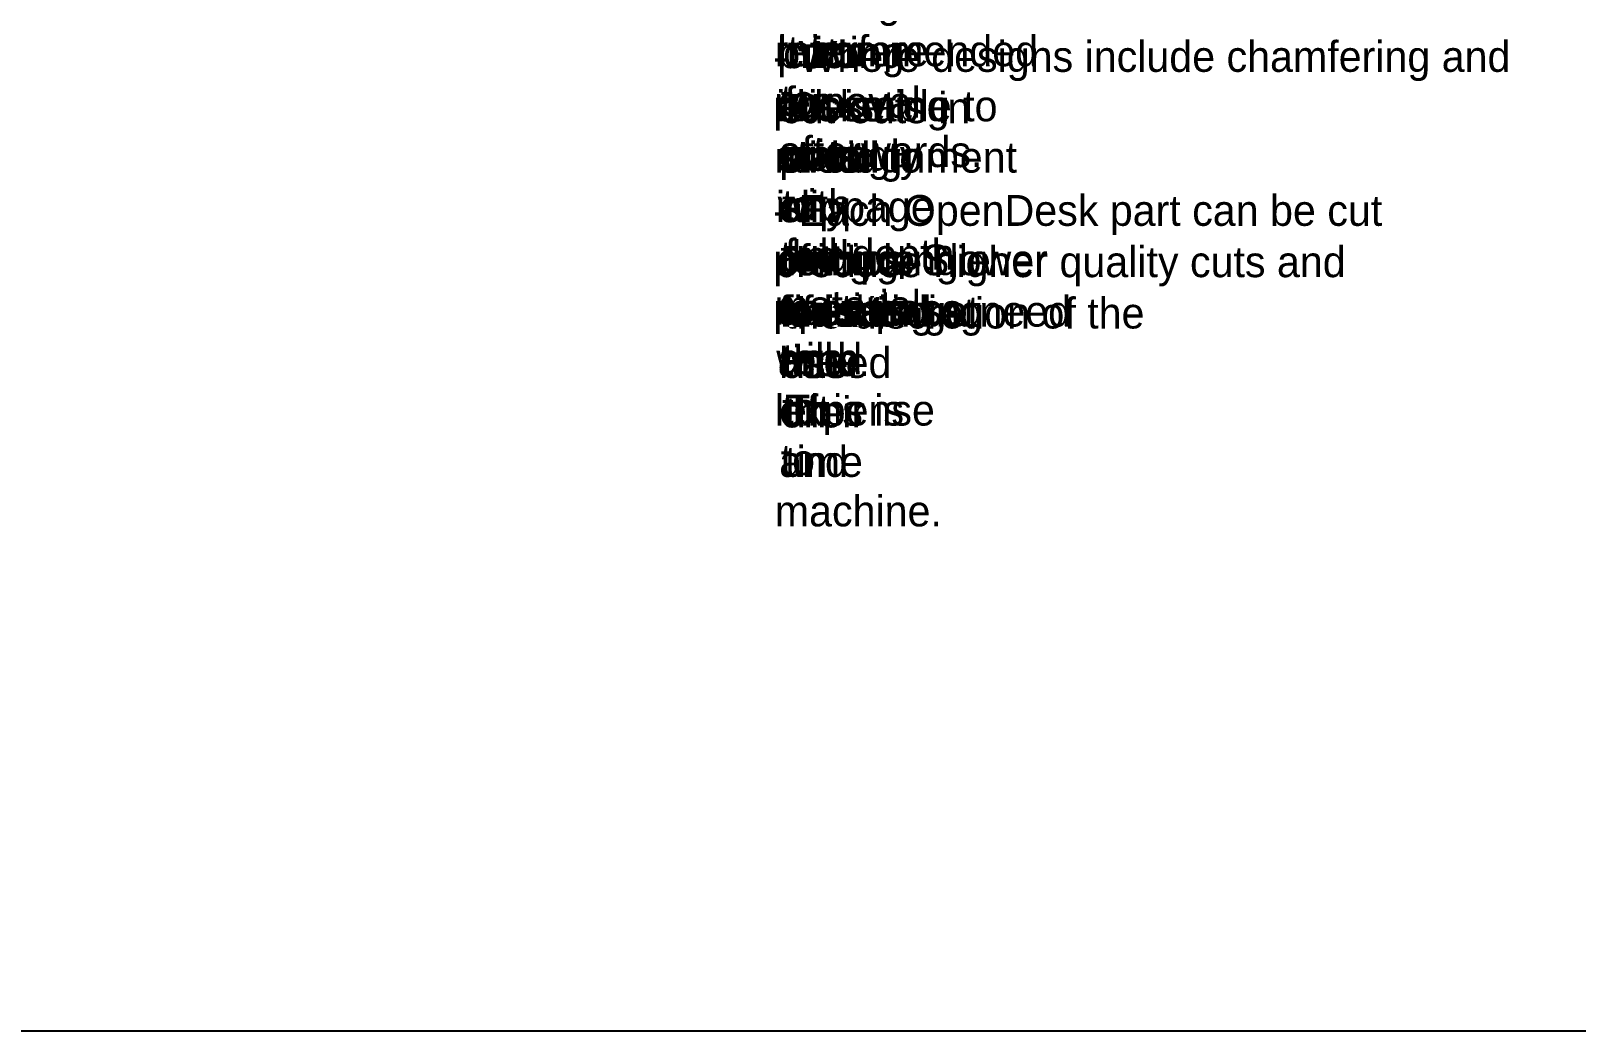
# Model space of a CAD drawing. Extents: x -300 to 5880, y -300 to 4158.
# Drawn here: x 1406 to 2259, y 0 to 552 of the extents above; entities that cross this region are included whole.
import ezdxf

# ---------------------------------------------------------------- set-up
doc = ezdxf.new("R2010")
doc.units = 0
doc.layers.get('0').update_dxf_attribs({"linetype": 'CONTINUOUS'})
doc.layers.add('00-NOPRINT_TEXT', color=7, linetype='CONTINUOUS')

# ---------------------------------------------------------------- blocks, each defined once
blk = doc.blocks.new('*X537')
at = {"layer": '00-NOPRINT_TEXT', "color": 7, "linetype": 'CONTINUOUS'}
for s, p in [('- Inside cuts may produce off-cut', (1815.72, 614.5)), ('pieces that', (1815.72, 587.19))]:
    blk.add_text(s, height=17, dxfattribs=at).set_placement(p)
blk = doc.blocks.new('*X538')
at = {"layer": '00-NOPRINT_TEXT', "color": 7, "linetype": 'CONTINUOUS'}
for s, p in [('can vibrate', (1817.34, 587.19)), ('out', (1817.34, 559.88))]:
    blk.add_text(s, height=17, dxfattribs=at).set_placement(p)
blk = doc.blocks.new('_X329')
at = {"layer": '00-NOPRINT_TEXT', "color": 7, "linetype": 'CONTINUOUS'}
for name in ['*X537', '*X538']:
    blk.add_blockref(name, (0, 0), dxfattribs=at)
blk = doc.blocks.new('*X539')
at = {"layer": '00-NOPRINT_TEXT', "color": 7, "linetype": 'CONTINUOUS'}
for s, p in [('of place', (1818.15, 587.19)), ('and', (1818.15, 559.88))]:
    blk.add_text(s, height=17, dxfattribs=at).set_placement(p)
blk = doc.blocks.new('_X330')
at = {"layer": '00-NOPRINT_TEXT', "color": 7, "linetype": 'CONTINUOUS'}
blk.add_blockref('*X539', (0, 0), dxfattribs=at)
blk.add_text('interfere', height=17, dxfattribs=at).set_placement((1818.15, 532.57))
blk = doc.blocks.new('_X156')
at = {"layer": '00-NOPRINT_TEXT', "color": 7, "linetype": 'CONTINUOUS'}
for name in ['_X329', '_X330']:
    blk.add_blockref(name, (0, 0), dxfattribs=at)
blk = doc.blocks.new('*X540')
at = {"layer": '00-NOPRINT_TEXT', "color": 7, "linetype": 'CONTINUOUS'}
for s, p in [('with', (1818.96, 587.19)), ('cutting.', (1818.96, 559.88))]:
    blk.add_text(s, height=17, dxfattribs=at).set_placement(p)
blk = doc.blocks.new('_X331')
at = {"layer": '00-NOPRINT_TEXT', "color": 7, "linetype": 'CONTINUOUS'}
blk.add_blockref('*X540', (0, 0), dxfattribs=at)
blk.add_text('It is', height=17, dxfattribs=at).set_placement((1817.34, 532.57))
blk = doc.blocks.new('_X332')
at = {"layer": '00-NOPRINT_TEXT', "color": 7, "linetype": 'CONTINUOUS'}
for s, p in [('recommended', (1816.53, 532.57)), ('to', (1819.76, 505.26))]:
    blk.add_text(s, height=17, dxfattribs=at).set_placement(p)
blk = doc.blocks.new('_X157')
at = {"layer": '00-NOPRINT_TEXT', "color": 7, "linetype": 'CONTINUOUS'}
for name in ['_X331', '_X332']:
    blk.add_blockref(name, (0, 0), dxfattribs=at)
blk = doc.blocks.new('_X42')
at = {"layer": '00-NOPRINT_TEXT', "color": 7, "linetype": 'CONTINUOUS'}
for name in ['_X156', '_X157']:
    blk.add_blockref(name, (0, 0), dxfattribs=at)
blk = doc.blocks.new('*X541')
at = {"layer": '00-NOPRINT_TEXT', "color": 7, "linetype": 'CONTINUOUS'}
for s, p in [('secure such pieces', (1819.5, 586.17)), ('to the', (1820.31, 558.86))]:
    blk.add_text(s, height=17, dxfattribs=at).set_placement(p)
blk = doc.blocks.new('*X542')
at = {"layer": '00-NOPRINT_TEXT', "color": 7, "linetype": 'CONTINUOUS'}
for s, p in [('bed', (1817.88, 558.86)), ('prior', (1817.88, 531.55))]:
    blk.add_text(s, height=17, dxfattribs=at).set_placement(p)
blk = doc.blocks.new('_X333')
at = {"layer": '00-NOPRINT_TEXT', "color": 7, "linetype": 'CONTINUOUS'}
for name in ['*X541', '*X542']:
    blk.add_blockref(name, (0, 0), dxfattribs=at)
blk = doc.blocks.new('*X543')
at = {"layer": '00-NOPRINT_TEXT', "color": 7, "linetype": 'CONTINUOUS'}
for s, p in [('to', (1821.93, 558.86)), ('cutting', (1821.12, 531.55))]:
    blk.add_text(s, height=17, dxfattribs=at).set_placement(p)
blk = doc.blocks.new('_X334')
at = {"layer": '00-NOPRINT_TEXT', "color": 7, "linetype": 'CONTINUOUS'}
blk.add_blockref('*X543', (0, 0), dxfattribs=at)
blk.add_text('for', height=17, dxfattribs=at).set_placement((1821.93, 504.24))
blk = doc.blocks.new('_X158')
at = {"layer": '00-NOPRINT_TEXT', "color": 7, "linetype": 'CONTINUOUS'}
for name in ['_X333', '_X334']:
    blk.add_blockref(name, (0, 0), dxfattribs=at)
blk = doc.blocks.new('_X159')
at = {"layer": '00-NOPRINT_TEXT', "color": 7, "linetype": 'CONTINUOUS'}
for s, p in [('removal', (1816.26, 504.24)), ('afterwards.', (1818.69, 476.93))]:
    blk.add_text(s, height=17, dxfattribs=at).set_placement(p)
blk = doc.blocks.new('_X43')
at = {"layer": '00-NOPRINT_TEXT', "color": 7, "linetype": 'CONTINUOUS'}
for name in ['_X158', '_X159']:
    blk.add_blockref(name, (0, 0), dxfattribs=at)
blk = doc.blocks.new('*X544')
at = {"layer": '00-NOPRINT_TEXT', "color": 7, "linetype": 'CONTINUOUS'}
for s, p in [('- Where designs include chamfering and', (1815.72, 529.5)), ('pocketing', (1815.72, 502.19))]:
    blk.add_text(s, height=17, dxfattribs=at).set_placement(p)
blk = doc.blocks.new('*X545')
at = {"layer": '00-NOPRINT_TEXT', "color": 7, "linetype": 'CONTINUOUS'}
for s, p in [('it is', (1817.34, 502.19)), ('strongly', (1817.34, 474.88))]:
    blk.add_text(s, height=17, dxfattribs=at).set_placement(p)
blk = doc.blocks.new('_X335')
at = {"layer": '00-NOPRINT_TEXT', "color": 7, "linetype": 'CONTINUOUS'}
for name in ['*X544', '*X545']:
    blk.add_blockref(name, (0, 0), dxfattribs=at)
blk = doc.blocks.new('*X546')
at = {"layer": '00-NOPRINT_TEXT', "color": 7, "linetype": 'CONTINUOUS'}
for s, p in [('advisable to', (1818.15, 502.19)), ('start', (1818.15, 474.88))]:
    blk.add_text(s, height=17, dxfattribs=at).set_placement(p)
blk = doc.blocks.new('_X336')
at = {"layer": '00-NOPRINT_TEXT', "color": 7, "linetype": 'CONTINUOUS'}
blk.add_blockref('*X546', (0, 0), dxfattribs=at)
blk.add_text('with', height=17, dxfattribs=at).set_placement((1818.15, 447.57))
blk = doc.blocks.new('_X160')
at = {"layer": '00-NOPRINT_TEXT', "color": 7, "linetype": 'CONTINUOUS'}
for name in ['_X335', '_X336']:
    blk.add_blockref(name, (0, 0), dxfattribs=at)
blk = doc.blocks.new('*X547')
at = {"layer": '00-NOPRINT_TEXT', "color": 7, "linetype": 'CONTINUOUS'}
for s, p in [('these', (1822.19, 502.19)), ('cuts', (1821.38, 474.88))]:
    blk.add_text(s, height=17, dxfattribs=at).set_placement(p)
blk = doc.blocks.new('*X548')
at = {"layer": '00-NOPRINT_TEXT', "color": 7, "linetype": 'CONTINUOUS'}
for s, p in [('prior', (1818.96, 474.88)), ('to', (1820.57, 447.57))]:
    blk.add_text(s, height=17, dxfattribs=at).set_placement(p)
blk = doc.blocks.new('_X337')
at = {"layer": '00-NOPRINT_TEXT', "color": 7, "linetype": 'CONTINUOUS'}
for name in ['*X547', '*X548']:
    blk.add_blockref(name, (0, 0), dxfattribs=at)
blk = doc.blocks.new('_X161')
at = {"layer": '00-NOPRINT_TEXT', "color": 7, "linetype": 'CONTINUOUS'}
blk.add_blockref('_X337', (0, 0), dxfattribs=at)
blk.add_text('full-depth', height=17, dxfattribs=at).set_placement((1822.19, 420.26))
blk = doc.blocks.new('_X44')
at = {"layer": '00-NOPRINT_TEXT', "color": 7, "linetype": 'CONTINUOUS'}
for name in ['_X160', '_X161']:
    blk.add_blockref(name, (0, 0), dxfattribs=at)
blk = doc.blocks.new('*X549')
at = {"layer": '00-NOPRINT_TEXT', "color": 7, "linetype": 'CONTINUOUS'}
for s, p in [('cut-outs in', (1819.57, 501.17)), ('order to', (1819.57, 473.86))]:
    blk.add_text(s, height=17, dxfattribs=at).set_placement(p)
blk = doc.blocks.new('*X550')
at = {"layer": '00-NOPRINT_TEXT', "color": 7, "linetype": 'CONTINUOUS'}
for s, p in [('avoid', (1819.57, 473.86)), ('any', (1819.57, 446.55))]:
    blk.add_text(s, height=17, dxfattribs=at).set_placement(p)
blk = doc.blocks.new('_X338')
at = {"layer": '00-NOPRINT_TEXT', "color": 7, "linetype": 'CONTINUOUS'}
for name in ['*X549', '*X550']:
    blk.add_blockref(name, (0, 0), dxfattribs=at)
blk = doc.blocks.new('_X339')
at = {"layer": '00-NOPRINT_TEXT', "color": 7, "linetype": 'CONTINUOUS'}
for s, p in [('slippage', (1819.57, 446.55)), ('and', (1819.57, 419.24))]:
    blk.add_text(s, height=17, dxfattribs=at).set_placement(p)
blk = doc.blocks.new('_X162')
at = {"layer": '00-NOPRINT_TEXT', "color": 7, "linetype": 'CONTINUOUS'}
for name in ['_X338', '_X339']:
    blk.add_blockref(name, (0, 0), dxfattribs=at)
blk = doc.blocks.new('*X551')
at = {"layer": '00-NOPRINT_TEXT', "color": 7, "linetype": 'CONTINUOUS'}
for s, p in [('misalignment', (1816.33, 473.86)), ('in', (1817.14, 446.55))]:
    blk.add_text(s, height=17, dxfattribs=at).set_placement(p)
blk = doc.blocks.new('_X340')
at = {"layer": '00-NOPRINT_TEXT', "color": 7, "linetype": 'CONTINUOUS'}
blk.add_blockref('*X551', (0, 0), dxfattribs=at)
blk.add_text('the', height=17, dxfattribs=at).set_placement((1819.57, 419.24))
blk = doc.blocks.new('_X163')
at = {"layer": '00-NOPRINT_TEXT', "color": 7, "linetype": 'CONTINUOUS'}
blk.add_blockref('_X340', (0, 0), dxfattribs=at)
blk.add_text('material.', height=17, dxfattribs=at).set_placement((1816.33, 391.93))
blk = doc.blocks.new('_X45')
at = {"layer": '00-NOPRINT_TEXT', "color": 7, "linetype": 'CONTINUOUS'}
for name in ['_X162', '_X163']:
    blk.add_blockref(name, (0, 0), dxfattribs=at)
blk = doc.blocks.new('*X552')
at = {"layer": '00-NOPRINT_TEXT', "color": 7, "linetype": 'CONTINUOUS'}
for s, p in [('- Each OpenDesk part can be cut', (1815.72, 444.5)), ('using single', (1815.72, 417.19))]:
    blk.add_text(s, height=17, dxfattribs=at).set_placement(p)
blk = doc.blocks.new('*X553')
at = {"layer": '00-NOPRINT_TEXT', "color": 7, "linetype": 'CONTINUOUS'}
for s, p in [('of', (1817.34, 417.19)), ('multi-pass', (1816.53, 389.88))]:
    blk.add_text(s, height=17, dxfattribs=at).set_placement(p)
blk = doc.blocks.new('_X341')
at = {"layer": '00-NOPRINT_TEXT', "color": 7, "linetype": 'CONTINUOUS'}
for name in ['*X552', '*X553']:
    blk.add_blockref(name, (0, 0), dxfattribs=at)
blk = doc.blocks.new('*X554')
at = {"layer": '00-NOPRINT_TEXT', "color": 7, "linetype": 'CONTINUOUS'}
for s, p in [('cutting. Slower', (1818.15, 417.19)), ('speeds', (1818.15, 389.88))]:
    blk.add_text(s, height=17, dxfattribs=at).set_placement(p)
blk = doc.blocks.new('_X342')
at = {"layer": '00-NOPRINT_TEXT', "color": 7, "linetype": 'CONTINUOUS'}
blk.add_blockref('*X554', (0, 0), dxfattribs=at)
blk.add_text('and', height=17, dxfattribs=at).set_placement((1818.15, 362.57))
blk = doc.blocks.new('_X164')
at = {"layer": '00-NOPRINT_TEXT', "color": 7, "linetype": 'CONTINUOUS'}
for name in ['_X341', '_X342']:
    blk.add_blockref(name, (0, 0), dxfattribs=at)
blk = doc.blocks.new('*X555')
at = {"layer": '00-NOPRINT_TEXT', "color": 7, "linetype": 'CONTINUOUS'}
for s, p in [('multiple', (1815.72, 417.19)), ('passes', (1815.72, 389.88))]:
    blk.add_text(s, height=17, dxfattribs=at).set_placement(p)
blk = doc.blocks.new('_X343')
at = {"layer": '00-NOPRINT_TEXT', "color": 7, "linetype": 'CONTINUOUS'}
blk.add_blockref('*X555', (0, 0), dxfattribs=at)
blk.add_text('will', height=17, dxfattribs=at).set_placement((1817.34, 362.57))
blk = doc.blocks.new('_X344')
at = {"layer": '00-NOPRINT_TEXT', "color": 7, "linetype": 'CONTINUOUS'}
for s, p in [('tend', (1820.57, 362.57)), ('to', (1820.57, 335.26))]:
    blk.add_text(s, height=17, dxfattribs=at).set_placement(p)
blk = doc.blocks.new('_X165')
at = {"layer": '00-NOPRINT_TEXT', "color": 7, "linetype": 'CONTINUOUS'}
for name in ['_X343', '_X344']:
    blk.add_blockref(name, (0, 0), dxfattribs=at)
blk = doc.blocks.new('_X46')
at = {"layer": '00-NOPRINT_TEXT', "color": 7, "linetype": 'CONTINUOUS'}
for name in ['_X164', '_X165']:
    blk.add_blockref(name, (0, 0), dxfattribs=at)
blk = doc.blocks.new('*X556')
at = {"layer": '00-NOPRINT_TEXT', "color": 7, "linetype": 'CONTINUOUS'}
for s, p in [('produce higher quality cuts and', (1815.72, 416.17)), ('reduce the need', (1815.72, 388.86))]:
    blk.add_text(s, height=17, dxfattribs=at).set_placement(p)
blk = doc.blocks.new('*X557')
at = {"layer": '00-NOPRINT_TEXT', "color": 7, "linetype": 'CONTINUOUS'}
for s, p in [('for sanding', (1818.96, 388.86)), ('and', (1818.15, 361.55))]:
    blk.add_text(s, height=17, dxfattribs=at).set_placement(p)
blk = doc.blocks.new('_X345')
at = {"layer": '00-NOPRINT_TEXT', "color": 7, "linetype": 'CONTINUOUS'}
for name in ['*X556', '*X557']:
    blk.add_blockref(name, (0, 0), dxfattribs=at)
blk = doc.blocks.new('*X558')
at = {"layer": '00-NOPRINT_TEXT', "color": 7, "linetype": 'CONTINUOUS'}
for s, p in [('finishing at', (1820.57, 388.86)), ('the', (1820.57, 361.55))]:
    blk.add_text(s, height=17, dxfattribs=at).set_placement(p)
blk = doc.blocks.new('_X346')
at = {"layer": '00-NOPRINT_TEXT', "color": 7, "linetype": 'CONTINUOUS'}
blk.add_blockref('*X558', (0, 0), dxfattribs=at)
blk.add_text('expense', height=17, dxfattribs=at).set_placement((1818.96, 334.24))
blk = doc.blocks.new('_X166')
at = {"layer": '00-NOPRINT_TEXT', "color": 7, "linetype": 'CONTINUOUS'}
for name in ['_X345', '_X346']:
    blk.add_blockref(name, (0, 0), dxfattribs=at)
blk = doc.blocks.new('*X559')
at = {"layer": '00-NOPRINT_TEXT', "color": 7, "linetype": 'CONTINUOUS'}
for s, p in [('of cutting', (1818.96, 388.86)), ('time.', (1819.76, 361.55))]:
    blk.add_text(s, height=17, dxfattribs=at).set_placement(p)
blk = doc.blocks.new('_X347')
at = {"layer": '00-NOPRINT_TEXT', "color": 7, "linetype": 'CONTINUOUS'}
blk.add_blockref('*X559', (0, 0), dxfattribs=at)
blk.add_text('This is', height=17, dxfattribs=at).set_placement((1822.19, 334.24))
blk = doc.blocks.new('_X348')
at = {"layer": '00-NOPRINT_TEXT', "color": 7, "linetype": 'CONTINUOUS'}
for s, p in [('left', (1816.53, 334.24)), ('to', (1819.76, 306.93))]:
    blk.add_text(s, height=17, dxfattribs=at).set_placement(p)
blk = doc.blocks.new('_X167')
at = {"layer": '00-NOPRINT_TEXT', "color": 7, "linetype": 'CONTINUOUS'}
for name in ['_X347', '_X348']:
    blk.add_blockref(name, (0, 0), dxfattribs=at)
blk = doc.blocks.new('_X47')
at = {"layer": '00-NOPRINT_TEXT', "color": 7, "linetype": 'CONTINUOUS'}
for name in ['_X166', '_X167']:
    blk.add_blockref(name, (0, 0), dxfattribs=at)
blk = doc.blocks.new('*X560')
at = {"layer": '00-NOPRINT_TEXT', "color": 7, "linetype": 'CONTINUOUS'}
for s, p in [('the discretion of the', (1822.19, 387.83)), ('user', (1820.57, 360.52))]:
    blk.add_text(s, height=17, dxfattribs=at).set_placement(p)
blk = doc.blocks.new('*X561')
at = {"layer": '00-NOPRINT_TEXT', "color": 7, "linetype": 'CONTINUOUS'}
for s, p in [('based', (1818.96, 360.52)), ('on', (1819.76, 333.21))]:
    blk.add_text(s, height=17, dxfattribs=at).set_placement(p)
blk = doc.blocks.new('_X349')
at = {"layer": '00-NOPRINT_TEXT', "color": 7, "linetype": 'CONTINUOUS'}
for name in ['*X560', '*X561']:
    blk.add_blockref(name, (0, 0), dxfattribs=at)
blk = doc.blocks.new('_X350')
at = {"layer": '00-NOPRINT_TEXT', "color": 7, "linetype": 'CONTINUOUS'}
for s, p in [('their', (1822.19, 333.21)), ('time', (1822.19, 305.91))]:
    blk.add_text(s, height=17, dxfattribs=at).set_placement(p)
blk = doc.blocks.new('_X168')
at = {"layer": '00-NOPRINT_TEXT', "color": 7, "linetype": 'CONTINUOUS'}
for name in ['_X349', '_X350']:
    blk.add_blockref(name, (0, 0), dxfattribs=at)
blk = doc.blocks.new('_X169')
at = {"layer": '00-NOPRINT_TEXT', "color": 7, "linetype": 'CONTINUOUS'}
for s, p in [('and', (1818.96, 305.91)), ('machine.', (1816.53, 278.6))]:
    blk.add_text(s, height=17, dxfattribs=at).set_placement(p)
blk = doc.blocks.new('_X48')
at = {"layer": '00-NOPRINT_TEXT', "color": 7, "linetype": 'CONTINUOUS'}
for name in ['_X168', '_X169']:
    blk.add_blockref(name, (0, 0), dxfattribs=at)
blk = doc.blocks.new('BORDERS_OPENDESK_7')
at = {"layer": '00-NOPRINT_TEXT'}
blk.add_line((5880, 0), (0, 0), dxfattribs=at)
at = {"layer": '00-NOPRINT_TEXT', "color": 7}
for name in ['_X42', '_X43', '_X44', '_X45', '_X46', '_X47', '_X48']:
    blk.add_blockref(name, (0, 0), dxfattribs=at)

msp = doc.modelspace()

# ---------------------------------------------------------------- block references
msp.add_blockref('BORDERS_OPENDESK_7', (0, 0))

doc.saveas('drawing.dxf')
